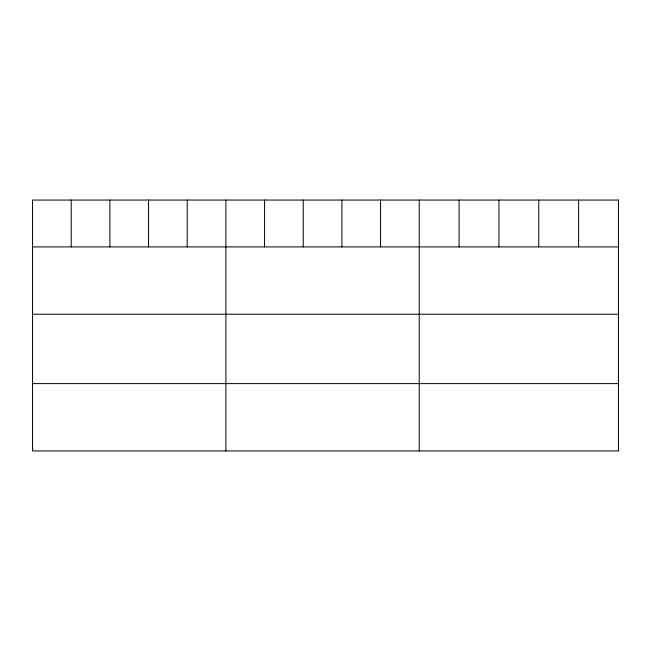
<?xml version="1.0" encoding="UTF-8"?>
<svg xmlns="http://www.w3.org/2000/svg" width="651" height="651" viewBox="0 0 651 651"><rect width="100%" height="100%" fill="white"/><g stroke="black" fill="none" stroke-linecap="round" stroke-linejoin="round"><path stroke-width="0.98" d="M32.55 246.908L618.45 246.908M32.55 314.238L618.45 314.238M32.55 383.61L618.45 383.61M578.609 200.06L578.609 246.908M538.768 200.06L538.768 246.908M498.926 200.06L498.926 246.908M459.085 200.06L459.085 246.908M419.244 200.06L419.244 450.94M380.575 200.06L380.575 246.908M341.905 200.06L341.905 246.908M303.236 200.06L303.236 246.908M264.566 200.06L264.566 246.908M225.897 200.06L225.897 450.94M187.228 200.06L187.228 246.908M148.558 200.06L148.558 246.908M109.889 200.06L109.889 246.908M71.219 200.06L71.219 246.908M618.45 200.06L32.55 200.06L32.55 450.94L618.45 450.94L618.45 200.06"/></g></svg>
